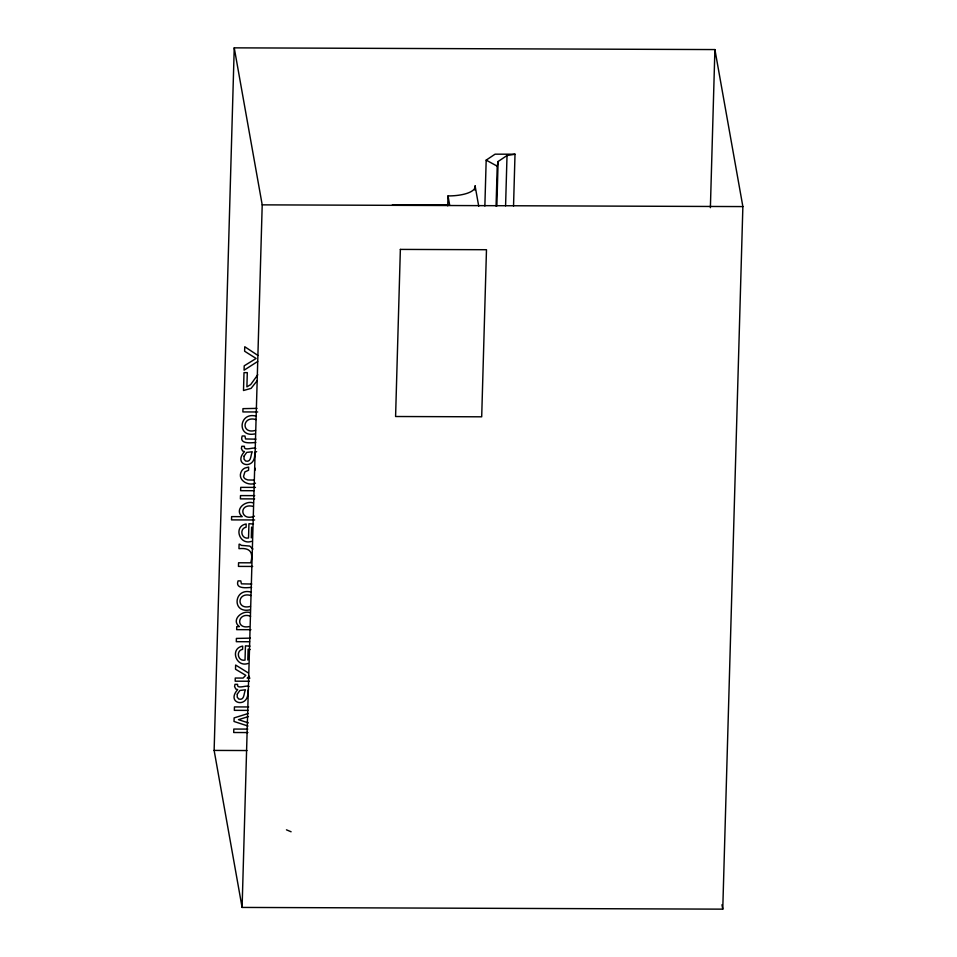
<?xml version="1.0" encoding="UTF-8"?>
<svg xmlns="http://www.w3.org/2000/svg" width="957" height="957" viewBox="0 0 957 957"><rect width="100%" height="100%" fill="white"/><g stroke="black" fill="none" stroke-linecap="round" stroke-linejoin="round"><path stroke-width="1.44" d="M214.129 750.42L234.238 47.85L714.903 49.573L742.871 206.58L722.762 909.15L242.097 907.427L214.129 750.42L246.978 750.539M247.803 660.031L248.114 649.217L250.136 649.552M251.296 537.906L251.607 527.092M242.097 907.427L262.206 204.858L234.238 47.85M254.969 470.294L255.029 468.164M447.732 205.827L448.02 195.922A28.961 10.049 1.6 0 0 475.115 185.945L478.727 206.234M474.995 190.192L475.115 185.945M484.864 206.006L486.18 160.118L495.08 154.173L515.01 154.209L513.538 206.054M496.073 206.138L497.221 166.183L498.118 161.506L507.019 155.513L515.022 154.244M496.85 205.911L498.118 161.506M505.583 205.839L507.019 155.513M710.381 207.693L714.903 49.573M256.966 380.946L251.081 388.386L243.497 390.504L244.011 372.632L247.301 372.644L246.894 386.855L250.686 384.582L257.768 374.749M249.203 676.228L247.193 678.094L249.944 678.106M248.497 689.937L247.803 690.499C249.813 709.412 224.967 703.814 237.683 689.602L235.793 689.04L234.585 686.576L234.991 684.327L237.563 684.327C236.463 689.806 246.774 684.698 249.035 686.54M257.684 361.471L244.071 370.192L244.202 365.825L256.105 358.468L244.621 351.231L244.753 346.733L257.864 355.406M248.365 713.455L234.13 717.894L234.022 721.47L248.007 726.04M248.461 716.566L238.472 719.664L248.282 722.87M254.454 516.158C240.363 521.984 238.197 502.915 252.971 506.337M255.495 483.165C247.875 486.575 236.499 479.553 241.666 470.952A7.13 6.663 -10.1 0 1 245.04 468.033L248.641 467.088L248.545 470.27L244.872 471.897L243.556 476.359A4.283 4.007 -10.1 0 0 245.47 479.026L247.827 479.959L253.533 480.067M256.643 451.68L254.61 452.458C256.62 471.37 231.785 465.772 244.502 451.56L242.6 450.986L241.391 448.522L241.798 446.273L244.382 446.285C243.281 451.764 253.581 446.656 255.842 448.486M256.99 408.376L242.97 408.651L242.887 411.929L257.684 411.977M250.411 638.14L236.403 638.427L236.307 641.692L249.633 641.74M255.519 430.399C240.925 434.622 242.073 415.326 255.998 419.597M250.483 606.343C235.889 610.566 237.049 591.27 250.961 595.541M251.524 541.351C239.453 545.586 233.125 526.218 246.176 523.981L246.093 527.199C239.166 528.551 241.212 539.521 248.533 537.99L248.94 523.718L253.497 524.029M248.03 663.476C235.96 667.711 229.632 648.344 242.683 646.107L242.6 649.324C235.673 650.676 237.719 661.646 245.028 660.115L245.447 645.843L250.004 646.142M254.646 433.94C236.523 437.648 239.047 411.582 255.998 416.116M249.61 609.896C231.486 613.593 234.022 587.526 250.961 592.06M249.203 626.584C234.955 629.527 237.779 611.547 250.614 616.224M392.406 204.714L449.623 204.93L448.02 195.922M262.206 204.858L742.871 206.58M255.926 439.155L245.554 438.952L244.944 436.009L242.193 435.997C239.059 444.455 251.141 442.828 255.77 442.469M255.459 487.4L240.721 487.352L240.626 490.678L253.892 490.726M254.706 495.642L240.494 495.594L240.398 498.86L254.61 498.908M254.646 519.974L231.534 519.89L231.618 516.613L242.205 516.66C233.891 509.71 245.494 499.973 253.461 502.963M252.672 566.448L238.46 566.4L238.568 562.776L250.758 562.824C253.784 551.675 249.502 547.631 238.975 548.648L239.094 544.21L239.74 544.222L241.439 545.382L249.789 546.064L252.935 549.043M251.787 584.045L241.415 583.842L240.793 580.899L238.054 580.887C234.92 589.345 246.99 587.718 251.631 587.359M250.913 629.694L236.654 629.646L236.738 626.62L239.394 626.632C230.637 620.064 242.241 609.705 250.339 612.683M249.394 681.24L235.183 681.193L235.266 678.046L243.054 678.07L245.793 675.343L235.518 669.23L235.637 665.043L248.377 672.962M248.653 706.96L234.441 706.912L234.345 710.345L248.33 710.393M247.791 729.102L233.807 729.055L233.711 732.512L247.923 732.56M286.454 829.827L291.107 831.777M486.18 160.118L497.221 166.183M721.985 904.748L722.762 909.15M400.361 249.406L395.588 416.51L481.694 416.809L486.479 249.717L400.361 249.406M244.095 456.094L244.011 459.121L245.638 461.035C251.571 462.686 250.423 454.982 252.289 451.752L246.703 452.41L244.095 456.094M237.288 694.136L237.204 697.163L238.831 699.077C244.765 700.727 243.616 693.035 245.482 689.794L239.896 690.464L237.288 694.136"/></g></svg>
